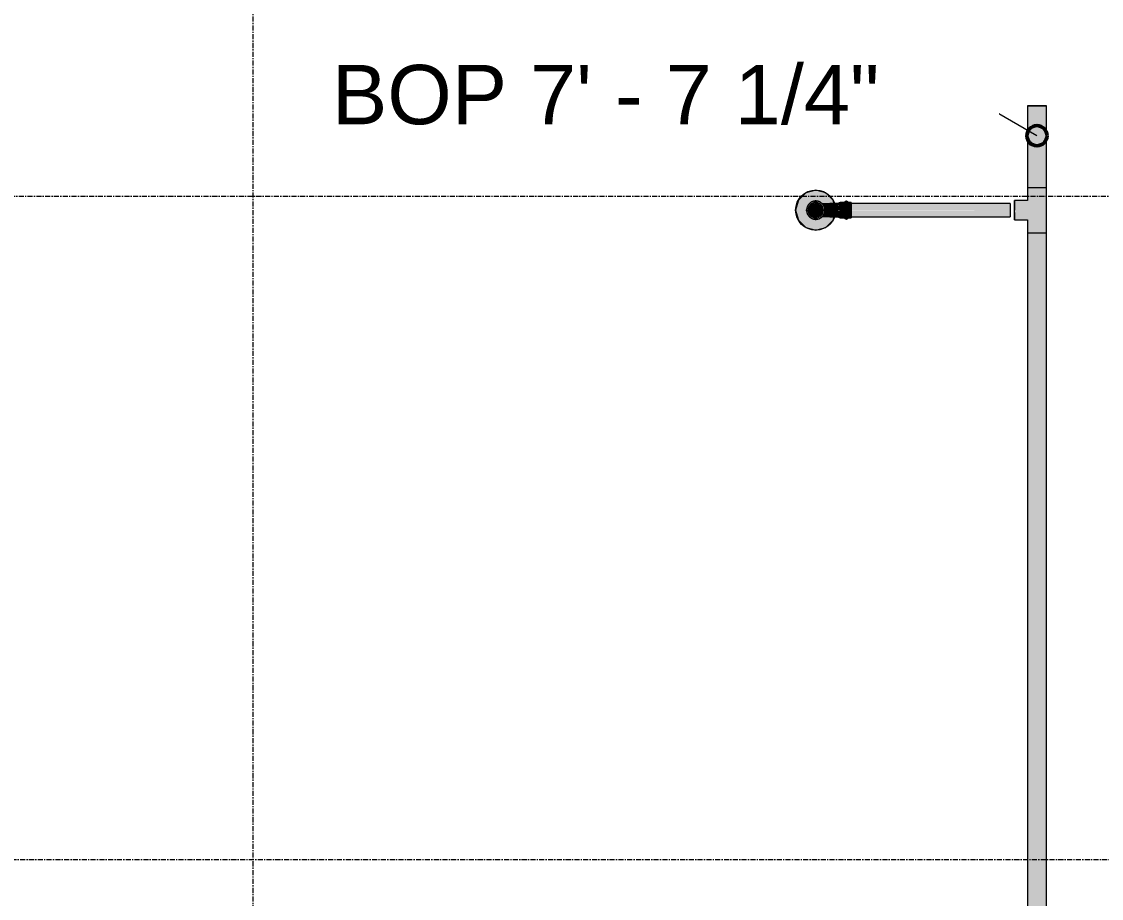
# Model space of a CAD drawing. Header units: inches. Extents: x -3679 to 241, y -496 to 1784.
# Drawn here: x -2155 to -2047.6, y 269.2 to 356.4 of the extents above; entities that cross this region are included whole.
import ezdxf

# ---------------------------------------------------------------- set-up
doc = ezdxf.new("R2010")
doc.units = ezdxf.units.IN
doc.header["$MEASUREMENT"] = 0
doc.linetypes.add('Grid Line', pattern=[0.875, 0.5, -0.125, 0.125, -0.125])
for name, color, linetype, lineweight in [('A-ANNO-NOTE', 250, 'Continuous', 9), ('G-ANNO-DIMS', 251, 'Continuous', 9), ('P-PIPE', 1, 'Continuous', 9), ('P-PIPE-CNTR', 1, 'Continuous', 9), ('S-GRID', 8, 'Continuous', 9)]:
    doc.layers.add(name, color=color, linetype=linetype, lineweight=lineweight)
doc.styles.add('Arial_1', font='arial.ttf', dxfattribs={"height": 5.901198})

# ---------------------------------------------------------------- blocks, each defined once
blk = doc.blocks.new('Victaulic-VicPress316-Elbow 90-45deg Style P568_P571 - Standard-1233921-LOWER PARKING')
at = {"layer": 'P-PIPE'}
for points in [[(-2076.91, 337.62), (-2076.77, 337.62), (-2076.54, 338.16), (-2076, 338.38), (-2075.46, 338.16), (-2075.23, 337.62), (-2075.09, 337.62), (-2075.1, 337.78), (-2075.16, 337.96), (-2075.33, 338.23), (-2075.54, 338.39), (-2075.67, 338.46), (-2075.84, 338.51), (-2076.02, 338.53), (-2076.18, 338.48), (-2076.33, 338.46), (-2076.54, 338.34), (-2076.67, 338.23), (-2076.85, 337.94), (-2076.9, 337.78)], [(-2076.77, 337.62), (-2076.66, 337.62), (-2076.64, 337.79), (-2076.57, 337.94), (-2076.46, 338.08), (-2076.33, 338.18), (-2076.17, 338.25), (-2076, 338.27), (-2075.8, 338.24), (-2075.67, 338.18), (-2075.53, 338.08), (-2075.43, 337.94), (-2075.37, 337.79), (-2075.34, 337.62), (-2075.23, 337.62), (-2075.46, 338.16), (-2076, 338.38), (-2076.54, 338.16), (-2076.72, 337.72)], [(-2073.78, 337.62), (-2073.56, 337.62), (-2073.56, 338.38), (-2073.64, 338.37), (-2073.78, 338.27), (-2073.75, 338.23), (-2073.76, 338.14), (-2073.77, 338.08), (-2073.76, 338.04), (-2073.76, 337.84), (-2073.76, 337.73), (-2073.78, 337.62)], [(-2073.24, 337.62), (-2073.11, 337.62), (-2073.11, 338.38), (-2073.56, 338.37), (-2073.56, 337.62)], [(-2072.82, 337.62), (-2072.82, 338.38), (-2072.87, 338.48), (-2072.96, 338.53), (-2073.06, 338.46), (-2073.11, 338.38), (-2073.11, 337.62), (-2072.82, 337.62)], [(-2072.48, 337.62), (-2072.48, 338.38), (-2072.82, 338.37), (-2072.82, 337.62)], [(-2075.98, 336.7), (-2075.82, 336.76), (-2075.67, 336.77), (-2075.46, 336.89), (-2075.33, 337), (-2075.15, 337.29), (-2075.16, 337.62), (-2075.23, 337.62), (-2075.46, 337.07), (-2076, 336.85), (-2076.54, 337.07), (-2076.77, 337.62), (-2076.84, 337.62), (-2076.85, 337.29), (-2076.67, 337), (-2076.47, 336.84), (-2076.33, 336.77), (-2076.16, 336.72)], [(-2076, 336.85), (-2075.46, 337.07), (-2075.23, 337.62), (-2075.34, 337.62), (-2075.37, 337.44), (-2075.43, 337.29), (-2075.54, 337.15), (-2075.67, 337.05), (-2075.83, 336.98), (-2076, 336.96), (-2076.17, 336.98), (-2076.33, 337.05), (-2076.47, 337.15), (-2076.57, 337.29), (-2076.64, 337.44), (-2076.66, 337.62), (-2076.77, 337.62), (-2076.54, 337.07), (-2076.16, 336.92)], [(-2074.62, 336.96), (-2074.61, 336.97), (-2074.62, 337.62), (-2075.16, 337.62), (-2075.16, 337.26), (-2075.33, 337), (-2075.38, 336.96), (-2074.89, 336.96)], [(-2074.62, 337.62), (-2074.61, 337.62), (-2074.61, 338.27), (-2075.36, 338.26), (-2075.3, 338.19), (-2075.15, 337.94), (-2075.1, 337.76), (-2075.09, 337.62), (-2074.62, 337.62)], [(-2073.78, 337.62), (-2073.75, 337.79), (-2073.76, 337.97), (-2073.76, 338.05), (-2073.78, 338.09), (-2073.75, 338.19), (-2073.76, 338.26), (-2073.78, 338.27), (-2074.61, 338.26), (-2074.61, 337.62), (-2074.42, 337.62)], [(-2073.78, 336.96), (-2073.76, 336.97), (-2073.74, 336.98), (-2073.76, 337.1), (-2073.77, 337.16), (-2073.76, 337.19), (-2073.76, 337.38), (-2073.75, 337.46), (-2073.78, 337.62), (-2074.61, 337.62), (-2074.61, 336.96)], [(-2073.56, 336.85), (-2073.56, 337.62), (-2073.78, 337.6), (-2073.75, 337.44), (-2073.76, 337.26), (-2073.76, 337.19), (-2073.78, 337.15), (-2073.75, 337.02), (-2073.76, 336.97), (-2073.78, 336.96), (-2073.7, 336.9), (-2073.62, 336.86)], [(-2073.56, 336.85), (-2073.11, 336.86), (-2073.11, 337.62), (-2073.56, 337.62), (-2073.56, 336.86)], [(-2072.96, 336.7), (-2072.86, 336.77), (-2072.82, 336.85), (-2072.82, 337.62), (-2073.11, 337.62), (-2073.11, 336.85), (-2073.06, 336.76), (-2073, 336.72)], [(-2072.82, 336.85), (-2072.48, 336.85), (-2072.48, 337.62), (-2072.82, 337.62), (-2072.82, 336.89)]]:
    blk.add_hatch(color=256, dxfattribs=at).paths.add_polyline_path(points, flags=0)
for p, q in [((-2073.11, 338.38), (-2073.56, 338.38)), ((-2072.48, 338.38), (-2072.82, 338.38)), ((-2076, 338.27), (-2075.99, 338.27)), ((-2073.72, 338.27), (-2074.61, 338.27)), ((-2074.61, 336.96), (-2073.71, 336.96)), ((-2073.56, 336.85), (-2073.11, 336.85)), ((-2072.82, 336.85), (-2072.48, 336.85))]:
    blk.add_line(p, q, dxfattribs=at)
at = {"layer": 'P-PIPE', "flags": 128}
for points in [[(-2075.09, 337.62), (-2075.09, 337.65), (-2075.09, 337.69), (-2075.09, 337.72), (-2075.1, 337.76), (-2075.11, 337.8), (-2075.11, 337.83), (-2075.12, 337.87), (-2075.13, 337.9), (-2075.15, 337.94), (-2075.16, 337.97), (-2075.17, 338), (-2075.19, 338.04), (-2075.21, 338.07), (-2075.23, 338.1), (-2075.25, 338.13), (-2075.27, 338.16), (-2075.29, 338.19), (-2075.31, 338.22), (-2075.34, 338.24), (-2075.36, 338.27), (-2075.39, 338.29), (-2075.42, 338.32), (-2075.45, 338.34), (-2075.48, 338.36), (-2075.51, 338.38), (-2075.54, 338.4), (-2075.57, 338.42), (-2075.6, 338.44), (-2075.64, 338.45), (-2075.67, 338.47), (-2075.7, 338.48), (-2075.74, 338.49), (-2075.77, 338.5), (-2075.81, 338.51), (-2075.85, 338.51), (-2075.88, 338.52), (-2075.92, 338.52), (-2075.95, 338.53), (-2075.99, 338.53), (-2076.03, 338.53), (-2076.06, 338.53), (-2076.1, 338.52), (-2076.14, 338.52), (-2076.17, 338.51), (-2076.21, 338.5), (-2076.24, 338.49), (-2076.28, 338.48), (-2076.31, 338.47), (-2076.35, 338.46), (-2076.38, 338.45), (-2076.41, 338.43), (-2076.44, 338.41), (-2076.48, 338.39), (-2076.51, 338.37), (-2076.54, 338.35), (-2076.57, 338.33), (-2076.59, 338.31), (-2076.62, 338.28), (-2076.65, 338.26), (-2076.67, 338.23), (-2076.7, 338.2), (-2076.72, 338.18), (-2076.74, 338.15), (-2076.76, 338.12), (-2076.78, 338.09), (-2076.8, 338.05), (-2076.82, 338.02), (-2076.83, 337.99), (-2076.85, 337.96), (-2076.86, 337.92), (-2076.87, 337.89), (-2076.88, 337.85), (-2076.89, 337.82), (-2076.9, 337.78), (-2076.9, 337.74), (-2076.91, 337.71), (-2076.91, 337.67), (-2076.91, 337.64), (-2076.91, 337.62)], [(-2073.78, 338.27), (-2073.77, 338.28), (-2073.77, 338.29), (-2073.76, 338.3), (-2073.75, 338.31), (-2073.74, 338.31), (-2073.73, 338.32), (-2073.73, 338.33), (-2073.72, 338.33), (-2073.71, 338.34), (-2073.7, 338.35), (-2073.69, 338.35), (-2073.68, 338.36), (-2073.67, 338.36), (-2073.66, 338.36), (-2073.65, 338.37), (-2073.64, 338.37), (-2073.63, 338.37), (-2073.62, 338.38), (-2073.61, 338.38), (-2073.6, 338.38), (-2073.58, 338.38), (-2073.57, 338.38), (-2073.56, 338.38), (-2073.56, 338.38)], [(-2073.11, 338.38), (-2073.11, 338.39), (-2073.11, 338.39), (-2073.11, 338.4), (-2073.11, 338.41), (-2073.11, 338.41), (-2073.11, 338.42), (-2073.1, 338.42), (-2073.1, 338.43), (-2073.1, 338.43), (-2073.1, 338.44), (-2073.1, 338.44), (-2073.09, 338.45), (-2073.09, 338.45), (-2073.09, 338.46), (-2073.08, 338.46), (-2073.08, 338.47), (-2073.08, 338.47), (-2073.07, 338.48), (-2073.07, 338.48), (-2073.07, 338.49), (-2073.06, 338.49), (-2073.06, 338.49), (-2073.05, 338.5), (-2073.05, 338.5), (-2073.04, 338.5), (-2073.04, 338.51), (-2073.03, 338.51), (-2073.03, 338.51), (-2073.02, 338.52), (-2073.02, 338.52), (-2073.01, 338.52), (-2073.01, 338.52), (-2073, 338.52), (-2072.99, 338.52), (-2072.99, 338.53), (-2072.98, 338.53), (-2072.98, 338.53), (-2072.97, 338.53), (-2072.97, 338.53), (-2072.96, 338.53), (-2072.95, 338.53), (-2072.95, 338.53), (-2072.94, 338.53), (-2072.94, 338.53), (-2072.93, 338.52), (-2072.93, 338.52), (-2072.92, 338.52), (-2072.91, 338.52), (-2072.91, 338.52), (-2072.9, 338.51), (-2072.9, 338.51), (-2072.89, 338.51), (-2072.89, 338.51), (-2072.88, 338.5), (-2072.88, 338.5), (-2072.87, 338.5), (-2072.87, 338.49), (-2072.86, 338.49), (-2072.86, 338.48), (-2072.86, 338.48), (-2072.85, 338.48), (-2072.85, 338.47), (-2072.85, 338.47), (-2072.84, 338.46), (-2072.84, 338.46), (-2072.84, 338.45), (-2072.83, 338.45), (-2072.83, 338.44), (-2072.83, 338.44), (-2072.83, 338.43), (-2072.83, 338.43), (-2072.82, 338.42), (-2072.82, 338.41), (-2072.82, 338.41), (-2072.82, 338.4), (-2072.82, 338.4), (-2072.82, 338.39), (-2072.82, 338.39), (-2072.82, 338.38)], [(-2073.11, 338.34), (-2073.11, 338.35), (-2073.11, 338.36), (-2073.11, 338.37), (-2073.11, 338.37), (-2073.11, 338.38), (-2073.11, 338.38), (-2073.11, 338.38), (-2073.11, 338.38), (-2073.11, 338.38)], [(-2073.11, 338.38), (-2073.11, 338.38), (-2073.11, 338.38), (-2073.11, 338.38), (-2073.11, 338.37), (-2073.11, 338.37), (-2073.11, 338.36), (-2073.11, 338.35), (-2073.11, 338.34), (-2073.11, 338.33), (-2073.11, 338.32), (-2073.11, 338.31), (-2073.11, 338.3), (-2073.11, 338.28), (-2073.11, 338.27), (-2073.11, 338.25), (-2073.11, 338.23), (-2073.11, 338.21), (-2073.11, 338.19), (-2073.11, 338.17), (-2073.11, 338.15), (-2073.11, 338.13), (-2073.11, 338.1), (-2073.11, 338.08), (-2073.11, 338.06), (-2073.11, 338.03), (-2073.11, 338), (-2073.11, 337.98), (-2073.11, 337.95), (-2073.11, 337.92), (-2073.11, 337.89), (-2073.11, 337.86), (-2073.11, 337.84), (-2073.11, 337.81), (-2073.11, 337.78), (-2073.11, 337.75), (-2073.11, 337.72), (-2073.11, 337.69), (-2073.11, 337.65), (-2073.11, 337.62), (-2073.11, 337.62)], [(-2072.82, 337.62), (-2072.82, 337.65), (-2072.82, 337.68), (-2072.82, 337.71), (-2072.82, 337.74), (-2072.82, 337.77), (-2072.82, 337.8), (-2072.82, 337.83), (-2072.82, 337.86), (-2072.82, 337.89), (-2072.82, 337.91), (-2072.82, 337.94), (-2072.82, 337.97), (-2072.82, 338), (-2072.82, 338.02), (-2072.82, 338.05), (-2072.82, 338.07), (-2072.82, 338.1), (-2072.82, 338.12), (-2072.82, 338.14), (-2072.82, 338.17), (-2072.82, 338.19), (-2072.82, 338.21), (-2072.82, 338.23), (-2072.82, 338.24), (-2072.82, 338.26), (-2072.82, 338.28), (-2072.82, 338.29), (-2072.82, 338.31), (-2072.82, 338.32), (-2072.82, 338.33), (-2072.82, 338.34), (-2072.82, 338.35), (-2072.82, 338.36), (-2072.82, 338.37), (-2072.82, 338.37), (-2072.82, 338.38), (-2072.82, 338.38), (-2072.82, 338.38), (-2072.82, 338.38), (-2072.82, 338.38)], [(-2072.82, 338.38), (-2072.82, 338.38), (-2072.82, 338.38), (-2072.82, 338.38), (-2072.82, 338.37), (-2072.82, 338.37), (-2072.82, 338.36), (-2072.82, 338.35), (-2072.82, 338.34)], [(-2076.91, 337.62), (-2076.91, 337.58), (-2076.91, 337.54), (-2076.91, 337.51), (-2076.9, 337.47), (-2076.89, 337.43), (-2076.89, 337.4), (-2076.88, 337.36), (-2076.87, 337.33), (-2076.85, 337.29), (-2076.84, 337.26), (-2076.83, 337.23), (-2076.81, 337.19), (-2076.79, 337.16), (-2076.77, 337.13), (-2076.75, 337.1), (-2076.73, 337.07), (-2076.71, 337.04), (-2076.69, 337.01), (-2076.66, 336.99), (-2076.64, 336.96), (-2076.61, 336.94), (-2076.58, 336.91), (-2076.55, 336.89), (-2076.52, 336.87), (-2076.49, 336.85), (-2076.46, 336.83), (-2076.43, 336.81), (-2076.4, 336.79), (-2076.36, 336.78), (-2076.33, 336.77), (-2076.3, 336.75), (-2076.26, 336.74), (-2076.23, 336.73), (-2076.19, 336.72), (-2076.16, 336.72), (-2076.12, 336.71), (-2076.08, 336.71), (-2076.05, 336.7), (-2076.01, 336.7), (-2075.97, 336.7), (-2075.94, 336.71), (-2075.9, 336.71), (-2075.86, 336.71), (-2075.83, 336.72), (-2075.79, 336.73), (-2075.76, 336.74), (-2075.72, 336.75), (-2075.69, 336.76), (-2075.65, 336.77), (-2075.62, 336.79), (-2075.59, 336.8), (-2075.56, 336.82), (-2075.52, 336.84), (-2075.49, 336.86), (-2075.46, 336.88), (-2075.43, 336.9), (-2075.41, 336.92), (-2075.38, 336.95), (-2075.35, 336.97), (-2075.33, 337), (-2075.3, 337.03), (-2075.28, 337.06), (-2075.26, 337.08), (-2075.24, 337.11), (-2075.22, 337.15), (-2075.2, 337.18), (-2075.18, 337.21), (-2075.17, 337.24), (-2075.15, 337.28), (-2075.14, 337.31), (-2075.13, 337.34), (-2075.12, 337.38), (-2075.11, 337.42), (-2075.1, 337.45), (-2075.1, 337.49), (-2075.09, 337.52), (-2075.09, 337.56), (-2075.09, 337.6), (-2075.09, 337.62)], [(-2075.38, 338.27), (-2075.36, 338.27), (-2075.31, 338.27), (-2075.26, 338.27), (-2075.21, 338.27), (-2075.16, 338.27), (-2075.11, 338.27), (-2075.06, 338.27), (-2075.01, 338.27), (-2074.95, 338.27), (-2074.9, 338.27), (-2074.84, 338.27), (-2074.79, 338.27), (-2074.73, 338.27), (-2074.68, 338.27), (-2074.62, 338.27), (-2074.61, 338.27)], [(-2073.11, 337.62), (-2073.11, 337.59), (-2073.11, 337.55), (-2073.11, 337.52), (-2073.11, 337.49), (-2073.11, 337.46), (-2073.11, 337.43), (-2073.11, 337.4), (-2073.11, 337.37), (-2073.11, 337.35), (-2073.11, 337.32), (-2073.11, 337.29), (-2073.11, 337.26), (-2073.11, 337.23), (-2073.11, 337.21), (-2073.11, 337.18), (-2073.11, 337.16), (-2073.11, 337.13), (-2073.11, 337.11), (-2073.11, 337.09), (-2073.11, 337.07), (-2073.11, 337.04), (-2073.11, 337.02), (-2073.11, 337.01), (-2073.11, 336.99), (-2073.11, 336.97), (-2073.11, 336.95), (-2073.11, 336.94), (-2073.11, 336.93), (-2073.11, 336.91), (-2073.11, 336.9), (-2073.11, 336.89), (-2073.11, 336.88), (-2073.11, 336.87), (-2073.11, 336.87), (-2073.11, 336.86), (-2073.11, 336.86), (-2073.11, 336.85), (-2073.11, 336.85), (-2073.11, 336.85), (-2073.11, 336.85)], [(-2072.82, 336.85), (-2072.82, 336.85), (-2072.82, 336.85), (-2072.82, 336.85), (-2072.82, 336.86), (-2072.82, 336.86), (-2072.82, 336.87), (-2072.82, 336.88), (-2072.82, 336.89), (-2072.82, 336.9), (-2072.82, 336.91), (-2072.82, 336.92), (-2072.82, 336.94), (-2072.82, 336.95), (-2072.82, 336.97), (-2072.82, 336.98), (-2072.82, 337), (-2072.82, 337.02), (-2072.82, 337.04), (-2072.82, 337.06), (-2072.82, 337.08), (-2072.82, 337.1), (-2072.82, 337.13), (-2072.82, 337.15), (-2072.82, 337.18), (-2072.82, 337.2), (-2072.82, 337.23), (-2072.82, 337.25), (-2072.82, 337.28), (-2072.82, 337.31), (-2072.82, 337.34), (-2072.82, 337.37), (-2072.82, 337.4), (-2072.82, 337.43), (-2072.82, 337.46), (-2072.82, 337.49), (-2072.82, 337.52), (-2072.82, 337.55), (-2072.82, 337.58), (-2072.82, 337.61), (-2072.82, 337.62)], [(-2076, 336.96), (-2076, 336.96), (-2076, 336.96)], [(-2074.61, 336.96), (-2074.66, 336.96), (-2074.72, 336.96), (-2074.77, 336.96), (-2074.83, 336.96), (-2074.88, 336.96), (-2074.94, 336.96), (-2074.99, 336.96), (-2075.05, 336.96), (-2075.1, 336.96), (-2075.15, 336.96), (-2075.2, 336.96), (-2075.25, 336.96), (-2075.3, 336.96), (-2075.35, 336.96), (-2075.38, 336.96)], [(-2073.56, 336.85), (-2073.57, 336.85), (-2073.58, 336.85), (-2073.59, 336.85), (-2073.6, 336.85), (-2073.62, 336.85), (-2073.63, 336.86), (-2073.64, 336.86), (-2073.65, 336.86), (-2073.66, 336.87), (-2073.67, 336.87), (-2073.68, 336.88), (-2073.69, 336.88), (-2073.7, 336.89), (-2073.71, 336.89), (-2073.71, 336.9), (-2073.72, 336.9), (-2073.73, 336.91), (-2073.74, 336.92), (-2073.75, 336.92), (-2073.76, 336.93), (-2073.76, 336.94), (-2073.77, 336.95), (-2073.78, 336.96), (-2073.78, 336.96)], [(-2073.11, 336.85), (-2073.11, 336.85), (-2073.11, 336.85), (-2073.11, 336.85), (-2073.11, 336.86), (-2073.11, 336.86), (-2073.11, 336.87), (-2073.11, 336.88), (-2073.11, 336.89)], [(-2072.82, 336.85), (-2072.82, 336.84), (-2072.82, 336.84), (-2072.82, 336.83), (-2072.82, 336.83), (-2072.82, 336.82), (-2072.82, 336.81), (-2072.82, 336.81), (-2072.83, 336.8), (-2072.83, 336.8), (-2072.83, 336.79), (-2072.83, 336.79), (-2072.84, 336.78), (-2072.84, 336.78), (-2072.84, 336.77), (-2072.84, 336.77), (-2072.85, 336.76), (-2072.85, 336.76), (-2072.85, 336.75), (-2072.86, 336.75), (-2072.86, 336.74), (-2072.87, 336.74), (-2072.87, 336.74), (-2072.88, 336.73), (-2072.88, 336.73), (-2072.89, 336.73), (-2072.89, 336.72), (-2072.9, 336.72), (-2072.9, 336.72), (-2072.91, 336.72), (-2072.91, 336.71), (-2072.92, 336.71), (-2072.92, 336.71), (-2072.93, 336.71), (-2072.93, 336.71), (-2072.94, 336.71), (-2072.95, 336.7), (-2072.95, 336.7), (-2072.96, 336.7), (-2072.96, 336.7), (-2072.97, 336.7), (-2072.97, 336.7), (-2072.98, 336.7), (-2072.99, 336.71), (-2072.99, 336.71), (-2073, 336.71), (-2073, 336.71), (-2073.01, 336.71), (-2073.01, 336.71), (-2073.02, 336.71), (-2073.02, 336.72), (-2073.03, 336.72), (-2073.04, 336.72), (-2073.04, 336.73), (-2073.04, 336.73), (-2073.05, 336.73), (-2073.05, 336.74), (-2073.06, 336.74), (-2073.06, 336.74), (-2073.07, 336.75), (-2073.07, 336.75), (-2073.08, 336.76), (-2073.08, 336.76), (-2073.08, 336.76), (-2073.09, 336.77), (-2073.09, 336.77), (-2073.09, 336.78), (-2073.09, 336.78), (-2073.1, 336.79), (-2073.1, 336.8), (-2073.1, 336.8), (-2073.1, 336.81), (-2073.1, 336.81), (-2073.11, 336.82), (-2073.11, 336.82), (-2073.11, 336.83), (-2073.11, 336.83), (-2073.11, 336.84), (-2073.11, 336.85), (-2073.11, 336.85)], [(-2072.82, 336.89), (-2072.82, 336.88), (-2072.82, 336.87), (-2072.82, 336.87), (-2072.82, 336.86), (-2072.82, 336.86), (-2072.82, 336.85), (-2072.82, 336.85), (-2072.82, 336.85), (-2072.82, 336.85)]]:
    blk.add_lwpolyline(points, dxfattribs=at)
at = {"layer": 'P-PIPE'}
for radius, start, end in [(0.766, 0, 180), (0.767, 180, 0), (0.767, 180, 225), (0.767, 0, 45)]:
    blk.add_arc((-2076, 337.62), radius, start, end, dxfattribs=at)
for centre, major_axis, start_param, end_param in [((-2073.11, 337.62), (0, 0.767), 0.000292, 1.57079), ((-2072.82, 337.62), (0, 0.767), 0.000292, 1.57079), ((-2072.48, 337.62), (0, 0.767), 0.000292, 1.57079), ((-2073.11, 337.62), (0, 0.767), 1.57079, 3.141879), ((-2072.82, 337.62), (0, 0.767), 1.57079, 3.141879), ((-2072.48, 337.62), (0, 0.766), 1.57079, 3.141879)]:
    blk.add_ellipse(centre, major_axis=major_axis, ratio=0.000003, start_param=start_param, end_param=end_param, dxfattribs=at)

msp = doc.modelspace()

# ---------------------------------------------------------------- hatches: boundary and pattern name
at = {"layer": 'A-ANNO-NOTE'}
msp.add_hatch(color=256, dxfattribs=at).paths.add_polyline_path([(-2076, 335.62), (-2075, 335.88), (-2074.27, 336.62), (-2074, 337.62), (-2074.27, 338.62), (-2075, 339.35), (-2076, 339.62), (-2077, 339.35), (-2077.73, 338.62), (-2078, 337.62), (-2077.73, 336.62), (-2077, 335.88)], flags=0)
h = msp.add_hatch(color=256, dxfattribs=at)
edge = h.paths.add_edge_path(flags=0)
edge.add_arc((-2076, 337.62), 2, 0, 360)
at = {"layer": 'P-PIPE'}
for points in [[(-2054, 339.86), (-2054, 347.98), (-2054.95, 347.98), (-2054.95, 339.86), (-2054.46, 339.86), (-2054.18, 339.86)], [(-2056.24, 336.66), (-2054.95, 336.66), (-2054.53, 337.08), (-2054, 337.61), (-2054.95, 338.57), (-2056.24, 338.57), (-2056.24, 338.09), (-2056.24, 336.7)], [(-2076, 336.96), (-2075.83, 336.98), (-2075.67, 337.05), (-2075.54, 337.15), (-2075.43, 337.29), (-2075.37, 337.44), (-2075.34, 337.62), (-2075.37, 337.79), (-2075.43, 337.94), (-2075.54, 338.08), (-2075.67, 338.18), (-2075.83, 338.25), (-2076, 338.27), (-2076.2, 338.24), (-2076.33, 338.18), (-2076.47, 338.08), (-2076.57, 337.94), (-2076.64, 337.79), (-2076.66, 337.62), (-2076.64, 337.44), (-2076.57, 337.29), (-2076.47, 337.15), (-2076.33, 337.05), (-2076.17, 336.98)], [(-2072.4, 337.62), (-2056.65, 337.62), (-2056.65, 338.27), (-2072.48, 338.27), (-2072.48, 337.62)], [(-2072.48, 336.96), (-2056.65, 336.96), (-2056.65, 337.62), (-2072.48, 337.6), (-2072.48, 336.96)], [(-2054, 229.98), (-2053.05, 229.99), (-2053.05, 335.37), (-2053.52, 335.37), (-2054, 335.37), (-2054, 232.23)]]:
    msp.add_hatch(color=256, dxfattribs=at).paths.add_polyline_path(points, flags=0)
h = msp.add_hatch(color=256, dxfattribs=at)
h.paths.add_polyline_path([(-2053.33, 339.86), (-2053.32, 339.86), (-2053.05, 339.86), (-2053.05, 347.98), (-2053.33, 347.98), (-2053.33, 339.86)], flags=0)
h.paths.add_polyline_path([(-2054, 339.86), (-2053.33, 339.86), (-2053.33, 347.98), (-2054, 347.98)], flags=0)
h = msp.add_hatch(color=256, dxfattribs=at)
h.paths.add_polyline_path([(-2054.91, 336.7), (-2054.95, 336.66), (-2054.95, 335.37), (-2054.91, 335.37), (-2054.91, 336.7)], flags=0)
h.paths.add_polyline_path([(-2054, 335.37), (-2053.05, 335.37), (-2053.05, 339.86), (-2053.52, 339.86), (-2054.95, 339.86), (-2054.95, 338.57), (-2054, 337.61), (-2054.91, 336.7), (-2054.91, 335.37), (-2054, 335.37)], flags=0)
h = msp.add_hatch(color=256, dxfattribs=at)
h.paths.add_polyline_path([(-2054.47, 335.37), (-2054.47, 335.37), (-2054.47, 327.64)], flags=0)
h.paths.add_polyline_path([(-2054, 229.98), (-2054, 335.37), (-2054.95, 335.37), (-2054.95, 229.99), (-2054.47, 229.98), (-2054.18, 229.98)], flags=0)

# ---------------------------------------------------------------- linework, layer by layer
at = {"layer": 'A-ANNO-NOTE'}
for p, q in [((-2076, 339.62), (-2077, 339.35)), ((-2075, 339.35), (-2076, 339.62)), ((-2077.73, 338.62), (-2078, 337.62)), ((-2077, 339.35), (-2077.73, 338.62)), ((-2074.27, 338.62), (-2075, 339.35)), ((-2074, 337.62), (-2074.27, 338.62)), ((-2078, 337.62), (-2077.73, 336.62)), ((-2074.27, 336.62), (-2074, 337.62)), ((-2077.73, 336.62), (-2077, 335.88)), ((-2075, 335.88), (-2074.27, 336.62)), ((-2077, 335.88), (-2076, 335.62)), ((-2076, 335.62), (-2075, 335.88))]:
    msp.add_line(p, q, dxfattribs=at)
msp.add_circle((-2076, 337.62), 2, dxfattribs=at)
at = {"layer": 'G-ANNO-DIMS'}
for p, q in [((-2061.33, 349.26), (-2068.55, 349.26)), ((-2054, 345.02), (-2061.33, 349.26))]:
    msp.add_line(p, q, dxfattribs=at)
at = {"layer": 'G-ANNO-DIMS', "lineweight": 50}
msp.add_circle((-2054, 345.02), 1, dxfattribs=at)
at = {"layer": 'P-PIPE'}
for p, q in [((-2054.95, 347.98), (-2054.95, 339.86)), ((-2053.05, 339.86), (-2053.05, 347.98)), ((-2054.95, 339.86), (-2054.95, 338.57)), ((-2053.05, 335.37), (-2053.05, 339.86)), ((-2054.95, 338.57), (-2056.24, 338.57)), ((-2056.65, 338.27), (-2072.48, 338.27)), ((-2072.48, 336.96), (-2056.65, 336.96)), ((-2056.24, 336.66), (-2054.95, 336.66)), ((-2054.95, 336.67), (-2054.95, 335.37)), ((-2054.95, 335.37), (-2054.95, 229.99)), ((-2053.05, 229.99), (-2053.05, 335.37))]:
    msp.add_line(p, q, dxfattribs=at)
for centre, radius, start, end in [((-2076, 337.62), 0.657, 0, 180), ((-2076, 337.62), 0.658, 180, 0), ((-2076, 337.29), 0.329, 90, 270), ((-2076, 337.94), 0.329, 270, 90)]:
    msp.add_arc(centre, radius, start, end, dxfattribs=at)
for centre, major_axis, ratio, start_param, end_param in [((-2054, 347.98), (-0.95, 0), 0.004167, 4.712389, 6.283185), ((-2054, 347.98), (-0.95, 0), 0.004167, 0, 1.570796), ((-2054, 347.98), (-0.95, 0), 0.004167, 3.141593, 4.712389), ((-2054, 347.98), (-0.95, 0), 0.004167, 1.570796, 3.141593), ((-2054, 339.86), (0.951, 0), 0.004167, 3.14633, 3.665625), ((-2054, 339.86), (0.951, 0), 0.004167, 3.669929, 3.927189), ((-2054, 339.86), (-0.95, 0), 0.004167, 0.788905, 1.047198), ((-2054, 339.86), (0.951, 0), 0.004167, 3.931728, 4.188875), ((-2054, 339.86), (-0.95, 0), 0.004167, 1.051211, 1.308997), ((-2054, 339.86), (0.951, 0), 0.004167, 4.193528, 4.450599), ((-2054, 339.86), (-0.95, 0), 0.004167, 1.313415, 1.570796), ((-2054, 339.86), (0.951, 0), 0.004167, 4.455327, 4.712337), ((-2054, 339.86), (0.951, 0), 0.004167, 4.717126, 4.97408), ((-2054, 339.86), (-0.95, 0), 0.004167, 1.575592, 1.832596), ((-2054, 339.86), (-0.95, 0), 0.004167, 1.837797, 2.094395), ((-2054, 339.86), (0.951, 0), 0.004167, 4.978926, 5.235819), ((-2054, 339.86), (0.951, 0), 0.004167, 5.240725, 5.497542), ((-2054, 339.86), (0.951, 0), 0.004167, 5.502525, 5.759225), ((-2054, 339.86), (0.951, 0), 0.004167, 5.764324, 6.020781), ((-2054, 339.86), (0.951, 0), 0.004167, 6.026123, 6.283185), ((-2056.24, 337.62), (0, 0.951), 0.004737, 0, 1.56663), ((-2056.24, 337.62), (0, 0.951), 0.004737, 3.141593, 6.279019), ((-2056.65, 337.62), (0, 0.658), 0.000003, 0.000293, 1.570796), ((-2056.65, 337.62), (0, 0.657), 0.000003, 1.570796, 3.141885), ((-2056.24, 337.62), (0, 0.951), 0.004737, 1.828429, 3.137426), ((-2054, 335.37), (0.951, 0), 0.004167, 3.14633, 3.404888), ((-2054, 335.37), (0.951, 0), 0.004167, 3.408129, 3.665625), ((-2054, 335.37), (0.951, 0), 0.004167, 3.669929, 3.927189), ((-2054, 335.37), (0.951, 0), 0.004167, 3.931728, 4.188875), ((-2054, 335.37), (0.95, 0), 0.004167, 3.930498, 4.18879), ((-2054, 335.37), (0.951, 0), 0.004167, 4.193528, 4.450599), ((-2054, 335.37), (0.95, 0), 0.004167, 4.192804, 4.45059), ((-2054, 335.37), (0.951, 0), 0.004167, 4.455327, 4.712337), ((-2054, 335.37), (0.95, 0), 0.004167, 4.455008, 4.712389), ((-2054, 335.37), (0.951, 0), 0.004167, 4.717126, 4.97408), ((-2054, 335.37), (0.95, 0), 0.004167, 4.717185, 4.974188), ((-2054, 335.37), (0.951, 0), 0.004167, 4.978926, 5.235819), ((-2054, 335.37), (0.95, 0), 0.004167, 4.979389, 5.235988), ((-2054, 335.37), (0.951, 0), 0.004167, 5.240725, 5.497542), ((-2054, 335.37), (0.95, 0), 0.004167, 5.241695, 5.497787), ((-2054, 335.37), (0.951, 0), 0.004167, 5.502525, 5.759225), ((-2054, 335.37), (0.951, 0), 0.004167, 5.764324, 6.020781), ((-2054, 335.37), (0.951, 0), 0.004167, 6.026123, 6.283185)]:
    msp.add_ellipse(centre, major_axis=major_axis, ratio=ratio, start_param=start_param, end_param=end_param, dxfattribs=at)
at = {"layer": 'P-PIPE-CNTR'}
for p, q in [((-2076, 336.62), (-2076, 338.62)), ((-2077, 337.62), (-2075, 337.62))]:
    msp.add_line(p, q, dxfattribs=at)
at = {"layer": 'S-GRID', "linetype": 'Grid Line'}
for p, q in [((-2132, 1771.74), (-2132, -484.26)), ((-3666.39, 339), (226, 339)), ((228, 273), (-3666.39, 273))]:
    msp.add_line(p, q, dxfattribs=at)

# ---------------------------------------------------------------- block references
at = {"layer": 'P-PIPE'}
msp.add_blockref('Victaulic-VicPress316-Elbow 90-45deg Style P568_P571 - Standard-1233921-LOWER PARKING', (0, 0), dxfattribs=at)

# ---------------------------------------------------------------- next in the draw order: texts
at = {"layer": 'G-ANNO-DIMS', "insert": (-2124.11, 352.06), "char_height": 5.9012, "width": 64.872, "attachment_point": 1, "line_spacing_factor": 0.938532, "style": 'Arial_1', "bg_fill": 3, "box_fill_scale": 1.25, "bg_fill_color": 0, "bg_fill_transparency": 0}
msp.add_mtext('BOP 7\' - 7 1/4"', dxfattribs=at)

doc.saveas('drawing.dxf')
